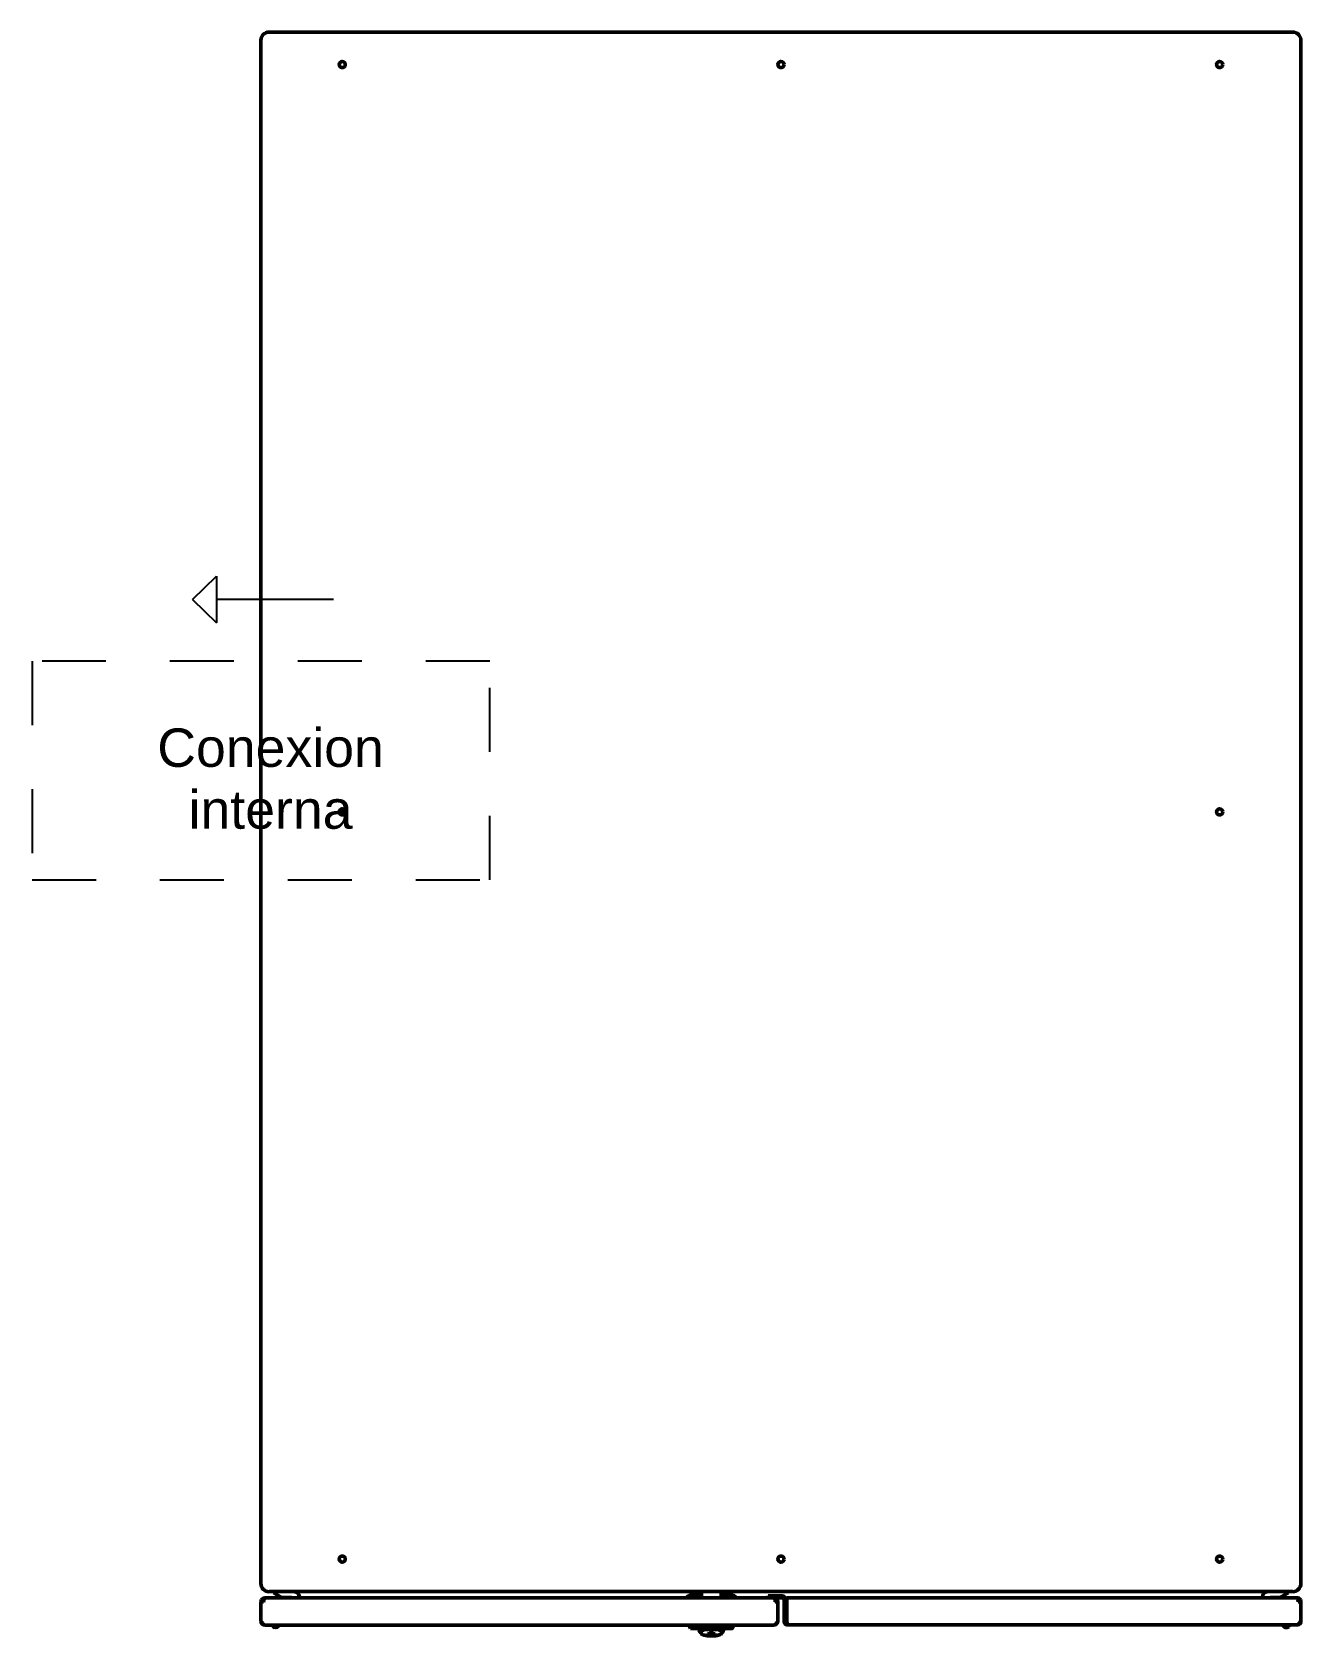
# Model space of a CAD drawing. Header units: millimetres. Extents: x -18 to 81, y -1 to 125.
import ezdxf
from ezdxf.enums import TextEntityAlignment as Align

# ---------------------------------------------------------------- set-up
doc = ezdxf.new("R2010")
doc.units = ezdxf.units.MM
doc.linetypes.add('DASHED', pattern=[1, 0.5, -0.5])
doc.layers.add('DIMENSIONES', color=130, linetype='Continuous', lineweight=5)
doc.layers.add('Visible (ANSI)', color=7, linetype='Continuous', lineweight=50)
doc.styles.get("Standard").update_dxf_attribs({"font": 'arial.ttf'})

msp = doc.modelspace()

# ---------------------------------------------------------------- linework, layer by layer
at = {"color": 40}
for p, q in [((-5.35, 80.16), (-3.48, 81.99)), ((-5.35, 80.16), (-3.48, 78.34)), ((5.66, 80.16), (-3.48, 80.16))]:
    msp.add_line(p, q, dxfattribs=at)
msp.add_lwpolyline([(-3.48, 81.99), (-3.48, 78.34)], dxfattribs=at)
at = {"color": 2, "linetype": 'DASHED', "ltscale": 10}
msp.add_lwpolyline([(-17.89, 58.25), (17.89, 58.25), (17.89, 75.33), (-17.89, 75.33)], close=True, dxfattribs=at)
at = {"layer": 'Visible (ANSI)'}
for p, q in [((0.63, 124.52), (80.64, 124.52)), ((0, 3.24), (0, 123.88)), ((81.27, 123.88), (81.27, 3.24)), ((80.64, 2.61), (0.63, 2.61)), ((1, 2.51), (1, 2.61)), ((34.42, 2.12), (34.43, 2.61)), ((35.96, 2.61), (35.97, 2.12)), ((80.27, 2.61), (80.27, 2.51)), ((0.21, 1.82), (0, 1.82)), ((0, 0.3), (0, 1.82)), ((0.04, 1.98), (0.17, 1.9)), ((0.36, 2.12), (0.3, 2.12)), ((0.3, 2.1), (0.3, 2.12)), ((0.36, 2.12), (40.04, 2.12)), ((1, 2.51), (1.61, 2.16)), ((1.61, 2.16), (2.3, 2.16)), ((3, 2.12), (3, 2.21)), ((33.36, 2.23), (33.36, 2.12)), ((34.43, 2.38), (33.78, 2.38)), ((33.78, 2.14), (34.42, 2.14)), ((34, 2.14), (34, 2.12)), ((36.61, 2.38), (35.97, 2.38)), ((35.97, 2.14), (36.61, 2.14)), ((36.4, 2.14), (36.4, 2.12)), ((37.03, 2.12), (37.03, 2.23)), ((40.72, 2.28), (39.63, 2.28)), ((39.63, 2.13), (39.63, 2.28)), ((40.72, 2.13), (39.63, 2.13)), ((40.09, 2.12), (40.04, 2.12)), ((40.09, 2.1), (40.09, 2.12)), ((40.4, 1.82), (40.19, 1.82)), ((40.22, 1.9), (40.35, 1.98)), ((40.4, 1.82), (40.4, 0.3)), ((40.88, 1.98), (40.88, 0.31)), ((41.03, 0.31), (41.03, 1.98)), ((41.11, 2.13), (41.11, 1.82)), ((41.11, 2.13), (80.91, 2.13)), ((41.11, 0.31), (41.11, 1.82)), ((78.27, 2.13), (78.27, 2.21)), ((79.66, 2.16), (78.97, 2.16)), ((80.27, 2.51), (79.66, 2.16)), ((80.97, 2.13), (80.91, 2.13)), ((80.97, 2.11), (80.97, 2.13)), ((81.27, 1.82), (81.07, 1.82)), ((81.1, 1.9), (81.23, 1.98)), ((81.27, 1.82), (81.27, 0.31)), ((40.09, 0), (0.3, 0)), ((33.5, 0), (33.5, -0.1)), ((36.9, 0), (36.9, -0.1)), ((41.03, 0.31), (40.88, 0.31)), ((80.97, 0.01), (41.18, 0.01)), ((80.36, 0.01), (80.29, -0.14)), ((0.91, 0), (0.98, -0.14)), ((1.15, -0.2), (1.05, -0.18)), ((1.37, -0.09), (1.42, -0.01)), ((33.56, -0.28), (33.5, -0.1)), ((34.1, -0.28), (33.56, -0.28)), ((33.62, -0.1), (33.57, -0.1)), ((36.48, -0.1), (33.92, -0.1)), ((34.1, -0.28), (34.1, -0.14)), ((34.1, -0.14), (36.3, -0.14)), ((34.2, -0.23), (34.2, -0.14)), ((34.2, -0.28), (34.2, -0.23)), ((36.2, -0.28), (34.2, -0.28)), ((34.2, -0.3), (34.2, -0.28)), ((34.21, -0.31), (34.2, -0.3)), ((34.21, -0.33), (34.21, -0.31)), ((34.22, -0.34), (34.21, -0.33)), ((34.23, -0.37), (34.22, -0.34)), ((34.24, -0.4), (34.23, -0.37)), ((34.25, -0.43), (34.24, -0.4)), ((36.15, -0.28), (34.25, -0.28)), ((34.26, -0.45), (34.25, -0.43)), ((34.28, -0.48), (34.26, -0.45)), ((34.29, -0.51), (34.28, -0.48)), ((34.4, -0.51), (34.4, -0.61)), ((34.56, -0.4), (34.56, -0.39)), ((34.9, -0.67), (34.9, -0.7)), ((35.01, -0.67), (34.9, -0.67)), ((34.9, -0.67), (34.9, -0.7)), ((34.9, -0.7), (35.01, -0.7)), ((35.11, -0.66), (35.01, -0.67)), ((35.01, -0.67), (35.01, -0.7)), ((35.01, -0.7), (35.11, -0.72)), ((35.14, -0.63), (35.11, -0.66)), ((35.12, -0.65), (35.11, -0.72)), ((35.11, -0.72), (35.14, -0.74)), ((35.14, -0.6), (35.14, -0.63)), ((35.25, -0.6), (35.14, -0.6)), ((35.15, -0.6), (35.14, -0.77)), ((35.15, -0.6), (35.14, -0.74)), ((35.14, -0.74), (35.14, -0.77)), ((35.14, -0.77), (35.25, -0.77)), ((35.24, -0.6), (35.25, -0.77)), ((35.26, -0.63), (35.25, -0.6)), ((35.25, -0.6), (35.26, -0.74)), ((35.25, -0.77), (35.26, -0.74)), ((35.28, -0.66), (35.26, -0.63)), ((35.26, -0.74), (35.28, -0.72)), ((35.28, -0.65), (35.28, -0.72)), ((35.39, -0.67), (35.28, -0.66)), ((35.28, -0.72), (35.39, -0.7)), ((35.5, -0.67), (35.39, -0.67)), ((35.39, -0.67), (35.39, -0.7)), ((35.39, -0.7), (35.5, -0.7)), ((35.5, -0.7), (35.5, -0.67)), ((35.5, -0.67), (35.5, -0.7)), ((35.83, -0.4), (35.83, -0.39)), ((35.99, -0.51), (35.99, -0.61)), ((36.11, -0.51), (36.12, -0.48)), ((36.12, -0.48), (36.13, -0.45)), ((36.13, -0.45), (36.14, -0.43)), ((36.14, -0.43), (36.15, -0.4)), ((36.15, -0.4), (36.16, -0.37)), ((36.16, -0.37), (36.17, -0.34)), ((36.17, -0.34), (36.18, -0.33)), ((36.18, -0.33), (36.19, -0.31)), ((36.19, -0.3), (36.2, -0.28)), ((36.19, -0.31), (36.19, -0.3)), ((36.2, -0.14), (36.2, -0.23)), ((36.2, -0.23), (36.2, -0.28)), ((36.3, -0.28), (36.3, -0.14)), ((36.83, -0.28), (36.3, -0.28)), ((36.77, -0.1), (36.83, -0.1)), ((36.9, -0.1), (36.83, -0.28)), ((79.9, -0.09), (79.85, -0.01)), ((80.12, -0.2), (80.22, -0.18))]:
    msp.add_line(p, q, dxfattribs=at)
for centre in [(6.35, 121.98), (40.64, 121.98), (74.92, 121.98), (6.35, 63.56), (74.92, 63.56), (6.35, 5.15), (40.64, 5.15), (74.92, 5.15)]:
    msp.add_circle(centre, 0.239, dxfattribs=at)
for centre, radius, start, end in [((0.63, 123.88), 0.635, 90, 180), ((80.64, 123.88), 0.635, 0, 90), ((0.63, 3.24), 0.635, 180, 270), ((2.6, 2.21), 0.4, 0, 90), ((78.67, 2.21), 0.4, 90, 180), ((80.64, 3.24), 0.635, 270, 0), ((0.3, 1.82), 0.305, 148.6003, 180), ((0.3, 1.82), 0.152, 148.6003, 180), ((0.3, 1.82), 0.152, 123.7795, 148.6003), ((2.3, 1.91), 0.25, 59.8279, 90), ((34, 1.73), 0.406, 90, 104.9615), ((36.39, 1.73), 0.406, 75.0385, 90), ((40.09, 1.82), 0.152, 31.3997, 56.2205), ((40.09, 1.82), 0.152, 0, 31.3997), ((40.09, 1.82), 0.305, 0, 31.3997), ((40.72, 1.98), 0.305, 0, 90), ((40.72, 1.98), 0.152, 0, 90), ((78.97, 1.91), 0.25, 90, 117.1368), ((80.97, 1.82), 0.152, 31.3997, 56.2205), ((80.97, 1.82), 0.152, 0, 31.3997), ((80.97, 1.82), 0.305, 0, 31.3997), ((34.25, -0.23), 0.05, 180.0147, 270), ((36.15, -0.23), 0.05, 270, 359.9788)]:
    msp.add_arc(centre, radius, start, end, dxfattribs=at)
for centre, major_axis, ratio, start_param, end_param in [((33.75, 1.73), (0, -0.645), 0.962041, 3.823044, 4.058136), ((36.64, 1.73), (0, -0.645), 0.962041, 2.225049, 2.460141), ((80.07, -0.03), (0.225, -0.109), 0.5, 3.67954, 6.283185), ((1.2, -0.03), (-0.225, -0.109), 0.5, 5.320638, 6.898665), ((1.2, -0.03), (-0.225, -0.109), 0.5, 2.526113, 2.562205), ((35.2, -0.51), (-0.815, 0), 0.229229, 4.712389, 6.490789), ((35.2, -0.51), (-0.797, 0), 0.229229, 4.712389, 6.283185), ((35.2, -0.56), (-0.1, 0), 0.229229, 3.141593, 6.283185), ((35.2, -0.56), (0.1, 0), 0.229229, 3.141593, 6.283185), ((35.2, -0.51), (0.815, 0), 0.229229, 6.075581, 7.853982), ((35.2, -0.51), (0.797, 0), 0.229229, 0, 1.570796), ((80.03, -0.11), (0.135, -0.066), 0.5, 3.757072, 5.667706)]:
    msp.add_ellipse(centre, major_axis=major_axis, ratio=ratio, start_param=start_param, end_param=end_param, dxfattribs=at)
msp.add_ellipse((1.24, -0.11), major_axis=(-0.135, -0.066), ratio=0.5, dxfattribs=at)
for points in [[(0.3, 2.12), (0.2, 2.12), (0.1, 2.07), (0.04, 1.98)], [(40.35, 1.98), (40.3, 2.07), (40.2, 2.12), (40.09, 2.12)], [(81.23, 1.98), (81.17, 2.07), (81.07, 2.13), (80.97, 2.13)], [(33.57, -0.1), (33.52, -0.1), (33.5, -0.1), (33.5, -0.1)], [(33.62, -0.12), (33.6, -0.13), (33.58, -0.14), (33.57, -0.15)], [(34.2, -0.18), (34.16, -0.18), (34.13, -0.18), (34.1, -0.18)], [(34.3, -0.55), (34.29, -0.54), (34.29, -0.52), (34.29, -0.51)], [(34.29, -0.52), (34.29, -0.52), (34.29, -0.51), (34.29, -0.51)], [(34.3, -0.55), (34.31, -0.56), (34.33, -0.58), (34.35, -0.59)], [(34.35, -0.59), (34.37, -0.6), (34.38, -0.6), (34.4, -0.61)], [(35.99, -0.61), (36.01, -0.6), (36.03, -0.6), (36.04, -0.59)], [(36.04, -0.59), (36.06, -0.58), (36.08, -0.56), (36.09, -0.55)], [(36.09, -0.55), (36.1, -0.54), (36.11, -0.52), (36.11, -0.51)], [(36.11, -0.51), (36.11, -0.51), (36.11, -0.52), (36.11, -0.52)], [(36.3, -0.18), (36.27, -0.18), (36.23, -0.18), (36.2, -0.18)], [(36.82, -0.15), (36.82, -0.14), (36.8, -0.13), (36.77, -0.12)], [(36.83, -0.1), (36.87, -0.1), (36.9, -0.1), (36.9, -0.1)]]:
    msp.add_open_spline(points, degree=3, dxfattribs=at)
for points, knots in [([(0.21, 1.82), (0.21, 1.92), (0.23, 2.02), (0.28, 2.08), (0.3, 2.11), (0.33, 2.12), (0.36, 2.12)], [-3.141593, -3.141593, -3.141593, -3.141593, -2.134276, -2.134276, -2.134276, -1.570796, -1.570796, -1.570796, -1.570796]), ([(40.04, 2.12), (40.09, 2.12), (40.14, 2.07), (40.17, 1.98), (40.18, 1.93), (40.19, 1.88), (40.19, 1.82)], [1.570796, 1.570796, 1.570796, 1.570796, 2.578113, 2.578113, 2.578113, 3.141593, 3.141593, 3.141593, 3.141593]), ([(80.91, 2.13), (80.97, 2.13), (81.02, 2.07), (81.04, 1.99), (81.06, 1.94), (81.07, 1.88), (81.07, 1.82)], [1.570796, 1.570796, 1.570796, 1.570796, 2.578113, 2.578113, 2.578113, 3.141593, 3.141593, 3.141593, 3.141593]), ([(0, 0.3), (0, 0.2), (0.06, 0.1), (0.15, 0.04), (0.19, 0.02), (0.25, 0), (0.3, 0)], [0, 0, 0, 0, 1.022257, 1.022257, 1.022257, 1.570796, 1.570796, 1.570796, 1.570796]), ([(0.3, 0), (0.24, 0), (0.17, 0.06), (0.11, 0.15), (0.07, 0.19), (0.04, 0.25), (0, 0.3)], [0, 0, 0, 0, 1.022257, 1.022257, 1.022257, 1.570796, 1.570796, 1.570796, 1.570796]), ([(40.09, 0), (40.2, 0), (40.3, 0.06), (40.35, 0.15), (40.38, 0.19), (40.4, 0.25), (40.4, 0.3)], [0, 0, 0, 0, 1.022257, 1.022257, 1.022257, 1.570796, 1.570796, 1.570796, 1.570796]), ([(40.4, 0.3), (40.33, 0.2), (40.26, 0.1), (40.2, 0.04), (40.16, 0.02), (40.13, 0), (40.09, 0)], [0, 0, 0, 0, 1.022257, 1.022257, 1.022257, 1.570796, 1.570796, 1.570796, 1.570796]), ([(40.88, 0.31), (40.88, 0.21), (40.93, 0.11), (41.02, 0.05), (41.07, 0.02), (41.13, 0.01), (41.18, 0.01)], [0, 0, 0, 0, 1.022257, 1.022257, 1.022257, 1.570796, 1.570796, 1.570796, 1.570796]), ([(41.13, 0.17), (41.09, 0.18), (41.05, 0.22), (41.04, 0.26), (41.03, 0.28), (41.03, 0.29), (41.03, 0.31)], [0.351675, 0.351675, 0.351675, 0.351675, 1.215675, 1.215675, 1.215675, 1.570796, 1.570796, 1.570796, 1.570796]), ([(41.18, 0.01), (41.16, 0.01), (41.15, 0.06), (41.13, 0.15), (41.12, 0.2), (41.11, 0.26), (41.11, 0.31)], [0, 0, 0, 0, 1.022257, 1.022257, 1.022257, 1.570796, 1.570796, 1.570796, 1.570796]), ([(80.97, 0.01), (81.07, 0.01), (81.17, 0.06), (81.23, 0.15), (81.26, 0.2), (81.27, 0.26), (81.27, 0.31)], [0, 0, 0, 0, 1.022257, 1.022257, 1.022257, 1.570796, 1.570796, 1.570796, 1.570796]), ([(81.27, 0.31), (81.21, 0.21), (81.14, 0.11), (81.07, 0.05), (81.04, 0.02), (81, 0.01), (80.97, 0.01)], [0, 0, 0, 0, 1.022257, 1.022257, 1.022257, 1.570796, 1.570796, 1.570796, 1.570796]), ([(33.57, -0.15), (33.57, -0.17), (33.56, -0.19), (33.56, -0.22), (33.56, -0.24), (33.56, -0.26), (33.56, -0.27), (33.56, -0.28), (33.56, -0.28), (33.56, -0.28)], [0, 0, 0, 0, 0.00996848, 0.00996848, 0.01993695, 0.01993695, 0.02990543, 0.02990543, 0.03987245, 0.03987245, 0.03987245, 0.03987245]), ([(33.92, -0.1), (33.88, -0.1), (33.85, -0.1), (33.78, -0.1), (33.75, -0.1), (33.71, -0.11), (33.7, -0.11), (33.68, -0.11), (33.67, -0.11), (33.64, -0.11), (33.63, -0.12), (33.62, -0.12)], [0, 0, 0, 0, 0.00102865, 0.00102865, 0.0020573, 0.0020573, 0.002571625, 0.002571625, 0.00308595, 0.00308595, 0.004114599, 0.004114599, 0.004114599, 0.004114599]), ([(35.2, -0.85), (35.12, -0.85), (35.04, -0.85), (34.9, -0.84), (34.83, -0.83), (34.7, -0.81), (34.64, -0.8), (34.54, -0.77), (34.5, -0.75), (34.45, -0.71), (34.44, -0.7), (34.41, -0.66), (34.4, -0.64), (34.4, -0.61)], [4.712389, 4.712389, 4.712389, 4.712389, 5.026548, 5.026548, 5.340708, 5.340708, 5.654867, 5.654867, 5.969026, 5.969026, 6.126106, 6.126106, 6.283185, 6.283185, 6.283185, 6.283185]), ([(35.99, -0.61), (35.99, -0.63), (35.99, -0.65), (35.97, -0.69), (35.95, -0.7), (35.9, -0.74), (35.86, -0.76), (35.77, -0.79), (35.71, -0.81), (35.59, -0.83), (35.52, -0.84), (35.37, -0.85), (35.29, -0.85), (35.21, -0.85), (35.2, -0.85), (35.2, -0.85)], [3.141593, 3.141593, 3.141593, 3.141593, 3.265428, 3.265428, 3.427475, 3.427475, 3.741634, 3.741634, 4.055794, 4.055794, 4.369953, 4.369953, 4.684112, 4.684112, 4.712389, 4.712389, 4.712389, 4.712389]), ([(36.77, -0.12), (36.76, -0.12), (36.75, -0.11), (36.72, -0.11), (36.69, -0.11), (36.64, -0.1), (36.61, -0.1), (36.54, -0.1), (36.51, -0.1), (36.48, -0.1)], [0, 0, 0, 0, 0.001028544, 0.001028544, 0.002057087, 0.002057087, 0.003085631, 0.003085631, 0.004114174, 0.004114174, 0.004114174, 0.004114174]), ([(36.83, -0.28), (36.83, -0.28), (36.83, -0.28), (36.83, -0.28), (36.84, -0.27), (36.84, -0.26), (36.84, -0.24), (36.84, -0.22), (36.83, -0.19), (36.83, -0.17), (36.82, -0.15)], [0.03987245, 0.03987245, 0.03987245, 0.03987245, 0.03987391, 0.04984238, 0.04984238, 0.05981086, 0.05981086, 0.06977934, 0.06977934, 0.07974781, 0.07974781, 0.07974781, 0.07974781])]:
    msp.add_open_spline(points, degree=3, knots=knots, dxfattribs=at)
for points, weights in [([(33.78, 2.38), (33.62, 2.38), (33.48, 2.33), (33.36, 2.23)], [1, 0.961674889893, 0.961674889893, 1]), ([(33.67, 2.12), (33.71, 2.13), (33.74, 2.14), (33.78, 2.14)], [0.919166667878, 0.940103360748, 0.967047804789, 1]), ([(37.03, 2.23), (36.91, 2.33), (36.77, 2.38), (36.61, 2.38)], [1, 0.961674889893, 0.961674889893, 1]), ([(36.61, 2.14), (36.65, 2.14), (36.69, 2.13), (36.72, 2.12)], [1, 0.967047795192, 0.94010334187, 0.919166640036])]:
    msp.add_rational_spline(points, weights, degree=3, dxfattribs=at)

# ---------------------------------------------------------------- texts
at = {"layer": 'DIMENSIONES', "color": 7, "linetype": 'Continuous', "lineweight": 18}
for s, p in [('Conexion', (0.75, 68.64)), ('interna', (0.75, 63.8))]:
    msp.add_text(s, height=3, dxfattribs=at).set_placement(p, align=Align.MIDDLE)

doc.saveas('drawing.dxf')
